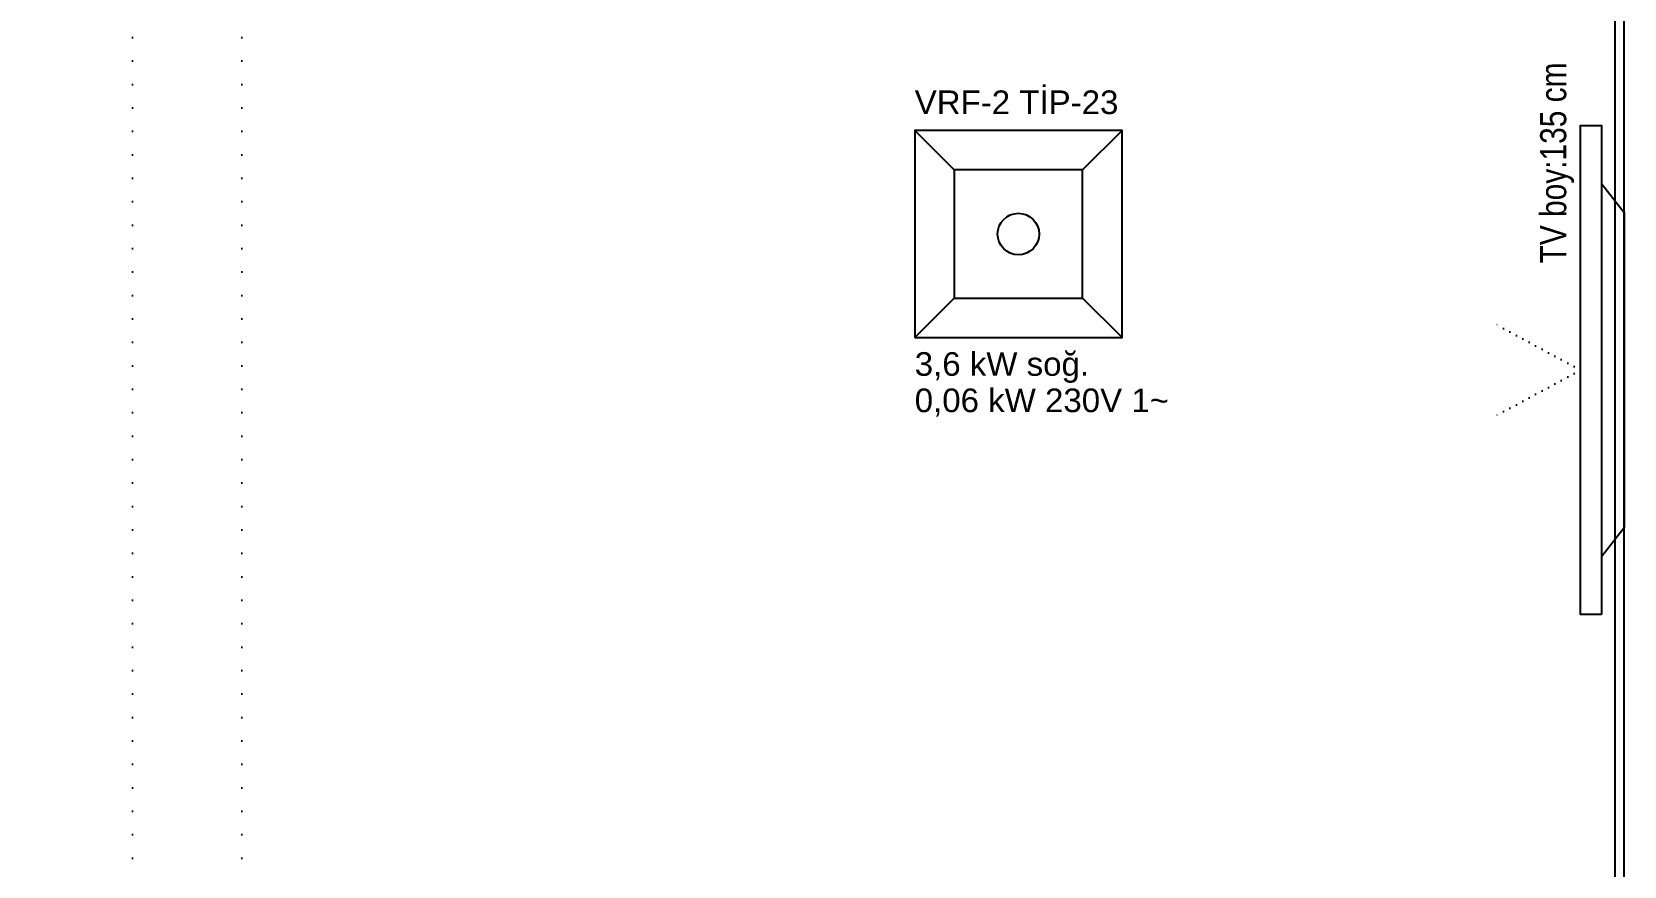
# Model space of a CAD drawing. Header units: inches. Extents: x 21 to 32698, y 13 to 3712.
# Drawn here: x 15939 to 16376.8, y 1151.1 to 1380.6 of the extents above; entities that cross this region are included whole.
import ezdxf

# ---------------------------------------------------------------- set-up
doc = ezdxf.new("R2010")
doc.units = ezdxf.units.IN
doc.header["$MEASUREMENT"] = 0
doc.linetypes.add('DOT', pattern=[6.35, 0, -6.35])
for name, color, linetype in [('MEK-ELK-ETIKET', 7, 'Continuous'), ('MEK-ELK-GUC', 6, 'Continuous'), ('MEK-ELK-VRF-IC', 4, 'Continuous')]:
    doc.layers.add(name, color=color, linetype=linetype)
for name, color, linetype, lineweight in [('Z_MİM_-KM-BEAM-RAY', 8, 'DOT', 25), ('Z_MİM_-KM-ELECTRIC', 8, 'Continuous', 25), ('Z_MİM_-KM-RAY-2', 8, 'DOT', 25), ('Z_MİM_-KM-TEXT-DETAIL', 8, 'Continuous', 25), ('Z_MİM_-KM-WALL', 8, 'Continuous', 25), ('Z_MİM_-KM-WALL-PLASTER', 8, 'Continuous', 25)]:
    doc.layers.add(name, color=color, linetype=linetype, lineweight=lineweight)
doc.styles.add('-KM-OLCU', font='ARIALN.TTF')
doc.styles.add('MEK_ELK', font='arial.ttf')

# ---------------------------------------------------------------- blocks, each defined once
blk = doc.blocks.new('-KM_Kiriş İzi-2K')
at = {"layer": 'Z_MİM_-KM-BEAM-RAY'}
for p, q in [((635, 655), (635, 45)), ((665, 655), (665, 45))]:
    blk.add_line(p, q, dxfattribs=at)
blk = doc.blocks.new('*U253')
blk.add_line((31.35, 109.57), (31.35, 23))
for points in [[(25.15, -1), (19.35, -1), (19.35, 133.57), (25.15, 133.57), (25.15, -1)], [(25.15, 117.57), (25.15, 15)], [(25.15, 117.57), (31.35, 109.57)], [(25.15, 15), (31.35, 23)]]:
    blk.add_lwpolyline(points)
at = {"layer": 'Z_MİM_-KM-RAY-2', "ltscale": 0.3}
for points in [[(19.35, 66.28), (-4.3, 79.08)], [(19.35, 66.28), (-4.3, 53.48)]]:
    blk.add_lwpolyline(points, dxfattribs=at)
at = {"layer": 'Z_MİM_-KM-TEXT-DETAIL', "color": 7, "insert": (8.25, 95.61), "char_height": 7.1737, "attachment_point": 1, "rotation": 90, "style": '-KM-OLCU'}
blk.add_mtext_dynamic_manual_height_columns('TV boy:135 cm', width=76.6472, gutter_width=12.5, heights=[0], dxfattribs=at)
blk = doc.blocks.new('MEK_VRF_KASET_570')
for p, q in [((-28.5, 28.5), (-17.67, 17.67)), ((28.5, 28.5), (17.67, 17.67)), ((-28.5, -28.5), (-17.67, -17.67)), ((28.5, -28.5), (17.67, -17.67))]:
    blk.add_line(p, q)
for points in [[(-28.5, -28.5), (28.5, -28.5), (28.5, 28.5), (-28.5, 28.5)], [(-17.67, -17.67), (17.67, -17.67), (17.67, 17.67), (-17.67, 17.67)]]:
    blk.add_lwpolyline(points, close=True)
blk.add_circle((0, 0), 5.7)

msp = doc.modelspace()

# ---------------------------------------------------------------- linework, layer by layer
at = {"layer": 'Z_MİM_-KM-WALL'}
msp.add_line((16376.71, 1647.08), (16376.71, 1002.08), dxfattribs=at)
at = {"layer": 'Z_MİM_-KM-WALL-PLASTER'}
msp.add_lwpolyline([(16374.21, 1644.58), (16374.21, 1004.58), (15999.21, 1004.58), (15999.21, 1029.58), (15894.21, 1029.58), (15894.22, 1004.58), (15719.21, 1004.58), (15719.21, 1644.58), (15844.21, 1644.58), (15844.21, 1634.58), (15999.21, 1634.58), (15999.21, 1644.58)], close=True, dxfattribs=at)

# ---------------------------------------------------------------- block references
at = {"layer": 'MEK-ELK-VRF-IC'}
msp.add_blockref('MEK_VRF_KASET_570', (16210.25, 1325), dxfattribs=at)
at = {"layer": 'Z_MİM_-KM-BEAM-RAY'}
msp.add_blockref('-KM_Kiriş İzi-2K', (15331.71, 982.08), dxfattribs=at)
at = {"layer": 'Z_MİM_-KM-ELECTRIC'}
msp.add_blockref('*U253', (16345.46, 1221.31), dxfattribs=at)

# ---------------------------------------------------------------- texts
at = {"layer": 'MEK-ELK-ETIKET', "style": 'MEK_ELK'}
for s, p in [('VRF-2 TİP-23', (16181.75, 1358)), ('3,6 kW soğ.', (16181.75, 1286))]:
    msp.add_text(s, height=6.5, dxfattribs=at).set_placement(p)
at = {"layer": 'MEK-ELK-GUC', "style": 'MEK_ELK'}
msp.add_text('0,06 kW 230V 1~', height=6.5, dxfattribs=at).set_placement((16181.75, 1276))

doc.saveas('drawing.dxf')
